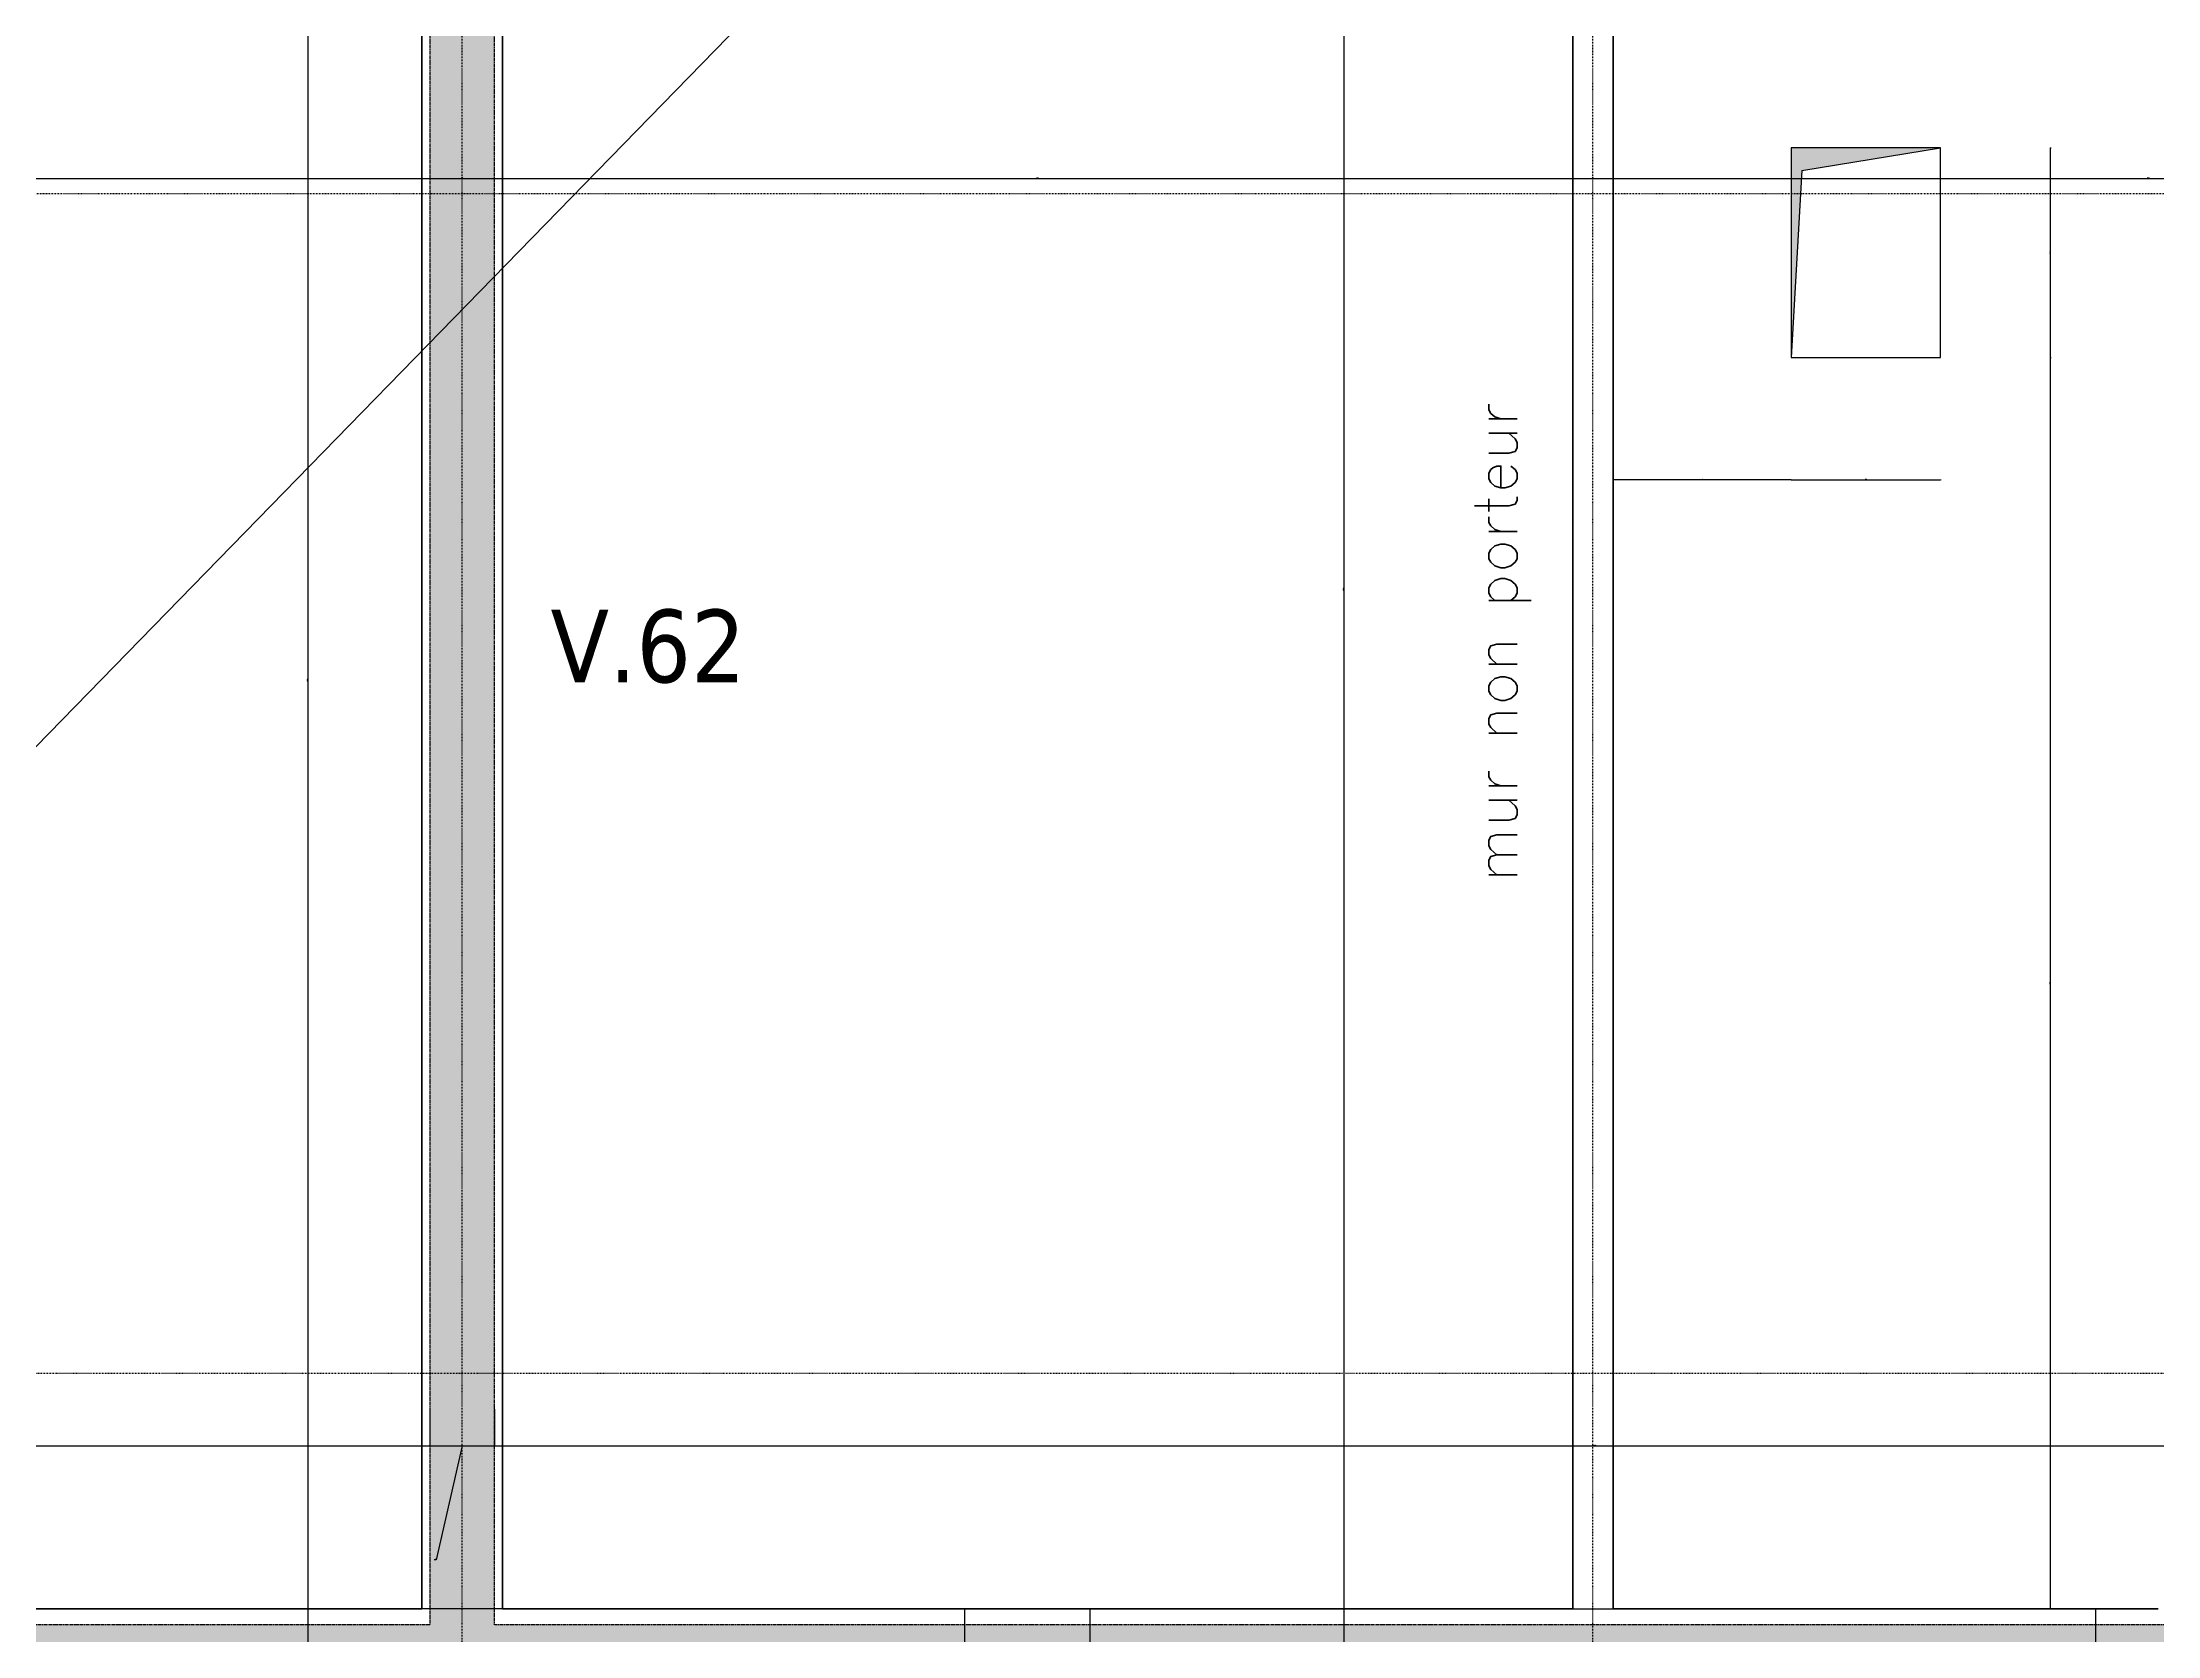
# Model space of a CAD drawing. Extents: x -12912 to 27386, y 1818 to 8189.
# Drawn here: x 534 to 1058, y 5901 to 6296 of the extents above; entities that cross this region are included whole.
import ezdxf

# ---------------------------------------------------------------- set-up
doc = ezdxf.new("R2010")
doc.units = 0
doc.header["$MEASUREMENT"] = 0
for name, pattern in [('CACHE2', [4.7625, 3.175, -1.5875]), ('GrDotted', [0.4, 0.1, -0.1, 0.1, -0.1]), ('GrFeatureAxis', [0.85, 0.25, -0.2, 0.1, -0.2, 0.1]), ('STRICHPUNKT2_S11', [0.9, 0.7, -0.1, 0, -0.1])]:
    doc.linetypes.add(name, pattern=pattern)
doc.layers.get('0').update_dxf_attribs({"linetype": 'CONTINUOUS'})
doc.layers.get('DEFPOINTS').update_dxf_attribs({"linetype": 'CONTINUOUS'})
for name, color, linetype in [('K_ENT_M_Building_Coffrage PH Sous sol', 7, 'CONTINUOUS'), ('préfa v', 2, 'CONTINUOUS'), ('STR_COTATION', 1, 'CONTINUOUS'), ('STR_RESV_DALLE', 11, 'CONTINUOUS'), ('STR_SURCH', 9, 'CACHE2'), ('STR_TXT', 102, 'CONTINUOUS'), ('STR_TXT_V', 102, 'CONTINUOUS')]:
    doc.layers.add(name, color=color, linetype=linetype)
for name, color, linetype, lineweight in [('STR_AXES', 4, 'STRICHPUNKT2_S11', 25), ('STR_dob_dalles', 130, 'CONTINUOUS', 35), ('STR_VOILES', 6, 'CONTINUOUS', 70)]:
    doc.layers.add(name, color=color, linetype=linetype, lineweight=lineweight)
doc.styles.add('EPAIS', font='TAHOMA.TTF')
doc.styles.add('GrAnnotations', font='simplex.shx', dxfattribs={"height": 0.15})
doc.styles.add('GrDimensions', font='simplex.shx')
doc.dimstyles.new('GrDimensions', dxfattribs={"dimtxt": 0.09, "dimasz": 0.05, "dimexe": 0.07, "dimexo": 0, "dimgap": 0.05, "dimtad": 1, "dimzin": 0, "dimdsep": 46, "dimtxsty": 'GrDimensions', "dimblk": 'ARCHTICK', "dimblk1": 'ARCHTICK', "dimblk2": 'ARCHTICK', "dimcen": 0.09, "dimadec": 0, "dimazin": 0, "dimtfac": 1, "dimtdec": 4, "dimtmove": 0, "dimatfit": 3, "dimldrblk": 'OPEN30', "dimfxl": 0, "dimtolj": 1, "dimtzin": 0, "dimarcsym": 0})
doc.dimstyles.new('nOVO', dxfattribs={"dimscale": 1.3, "dimtxt": 0.09, "dimasz": 0.05, "dimexe": 0.07, "dimexo": 0, "dimgap": 0.05, "dimtad": 1, "dimzin": 0, "dimdsep": 46, "dimtxsty": 'GrDimensions', "dimblk": 'ARCHTICK', "dimcen": 0.09, "dimadec": 0, "dimazin": 0, "dimtfac": 1, "dimtmove": 0, "dimatfit": 3, "dimldrblk": 'OPEN30', "dimfxl": 0, "dimtolj": 1, "dimtzin": 0, "dimarcsym": 0})
doc.dimstyles.new('Novo_MALKO', dxfattribs={"dimscale": 1.3, "dimtxt": 0.09, "dimasz": 0.05, "dimexe": 0.07, "dimexo": 0, "dimgap": 0.05, "dimtad": 1, "dimdec": 0, "dimlfac": 100, "dimzin": 0, "dimdsep": 46, "dimtxsty": 'GrDimensions', "dimblk": 'ARCHTICK', "dimcen": 0.09, "dimadec": 0, "dimazin": 0, "dimtfac": 1, "dimtdec": 0, "dimtmove": 0, "dimatfit": 3, "dimldrblk": 'OPEN30', "dimfxl": 0, "dimtolj": 1, "dimtzin": 0, "dimarcsym": 0})
pattern_1 = [(0, (5243.0074, 5883.9378), (1.190625, 2.38125), [0, -2.38125])]

# ---------------------------------------------------------------- blocks, each defined once
blk = doc.blocks.new('_ArchTick')
at = {"color": 0, "linetype": 'ByBlock', "const_width": 0.15}
blk.add_lwpolyline([(-0.5, -0.5), (0.5, 0.5)], dxfattribs=at)
blk = doc.blocks.new('*D98')
at = {"layer": 'DEFPOINTS', "color": 0, "linetype": 'Continuous'}
for p in [(318.41, 5957.33), (630.36, 5957.33), (630.36, 5948.23)]:
    blk.add_point(p, dxfattribs=at)
at = {"layer": 'STR_COTATION', "color": 0, "linetype": 'Continuous', "lineweight": -2}
for p, q in [((318.41, 5957.33), (318.41, 5948.14)), ((630.36, 5957.33), (630.36, 5948.14)), ((318.41, 5948.23), (630.36, 5948.23))]:
    blk.add_line(p, q, dxfattribs=at)
at = {"layer": 'STR_COTATION', "color": 0, "linetype": 'Continuous', "lineweight": -2, "xscale": 0.065, "yscale": 0.065, "zscale": 0.065, "rotation": 180}
blk.add_blockref('_ArchTick', (318.41, 5948.23), dxfattribs=at)
at = {"layer": 'STR_COTATION', "color": 0, "linetype": 'Continuous', "lineweight": -2, "xscale": 0.065, "yscale": 0.065, "zscale": 0.065}
blk.add_blockref('_ArchTick', (630.36, 5948.23), dxfattribs=at)
at = {"layer": 'STR_COTATION', "color": 0, "linetype": 'Continuous', "lineweight": -3, "insert": (474.38, 5948.36), "char_height": 0.117, "attachment_point": 5, "style": 'GrDimensions'}
blk.add_mtext('\\A1;311.95', dxfattribs=at)
blk = doc.blocks.new('_Open30')
at = {"color": 0, "linetype": 'ByBlock', "lineweight": -2}
for p, q in [((-1, 0.3), (0, 0)), ((0, 0), (-1, -0.3)), ((0, 0), (-1, 0))]:
    blk.add_line(p, q, dxfattribs=at)
blk = doc.blocks.new('*D99')
at = {"layer": 'DEFPOINTS', "color": 0, "linetype": 'Continuous'}
for p in [(630.36, 5957.33), (646.36, 5957.33), (646.36, 5948.23)]:
    blk.add_point(p, dxfattribs=at)
at = {"layer": 'STR_COTATION', "color": 0, "linetype": 'Continuous', "lineweight": -2}
for p, q in [((630.36, 5957.33), (630.36, 5948.14)), ((646.36, 5957.33), (646.36, 5948.14)), ((630.36, 5948.23), (646.36, 5948.23)), ((638.36, 5948.23), (631.92, 5920.03)), ((631.92, 5920.03), (631.4, 5920.03))]:
    blk.add_line(p, q, dxfattribs=at)
at = {"layer": 'STR_COTATION', "color": 0, "linetype": 'Continuous', "lineweight": -2, "xscale": 0.065, "yscale": 0.065, "zscale": 0.065, "rotation": 180}
blk.add_blockref('_ArchTick', (630.36, 5948.23), dxfattribs=at)
at = {"layer": 'STR_COTATION', "color": 0, "linetype": 'Continuous', "lineweight": -2, "xscale": 0.065, "yscale": 0.065, "zscale": 0.065}
blk.add_blockref('_ArchTick', (646.36, 5948.23), dxfattribs=at)
at = {"layer": 'STR_COTATION', "color": 0, "linetype": 'Continuous', "lineweight": -3, "insert": (631.66, 5920.16), "char_height": 0.117, "attachment_point": 5, "style": 'GrDimensions'}
blk.add_mtext('\\A1;1600', dxfattribs=at)
blk = doc.blocks.new('*D100')
at = {"layer": 'DEFPOINTS', "color": 0, "linetype": 'Continuous'}
for p in [(646.36, 5957.33), (1191.36, 5957.33), (1191.36, 5948.23)]:
    blk.add_point(p, dxfattribs=at)
at = {"layer": 'STR_COTATION', "color": 0, "linetype": 'Continuous', "lineweight": -2}
for p, q in [((646.36, 5957.33), (646.36, 5948.14)), ((1191.36, 5957.33), (1191.36, 5948.14)), ((646.36, 5948.23), (1191.36, 5948.23))]:
    blk.add_line(p, q, dxfattribs=at)
at = {"layer": 'STR_COTATION', "color": 0, "linetype": 'Continuous', "lineweight": -2, "xscale": 0.065, "yscale": 0.065, "zscale": 0.065, "rotation": 180}
blk.add_blockref('_ArchTick', (646.36, 5948.23), dxfattribs=at)
at = {"layer": 'STR_COTATION', "color": 0, "linetype": 'Continuous', "lineweight": -2, "xscale": 0.065, "yscale": 0.065, "zscale": 0.065}
blk.add_blockref('_ArchTick', (1191.36, 5948.23), dxfattribs=at)
at = {"layer": 'STR_COTATION', "color": 0, "linetype": 'Continuous', "lineweight": -3, "insert": (918.86, 5948.36), "char_height": 0.117, "attachment_point": 5, "style": 'GrDimensions'}
blk.add_mtext('\\A1;545.00', dxfattribs=at)
blk = doc.blocks.new('*D104')
at = {"layer": 'DEFPOINTS', "color": 0, "linetype": 'Continuous'}
for p in [(600.2, 5907.92), (627.92, 5907.92), (627.92, 5887.91)]:
    blk.add_point(p, dxfattribs=at)
at = {"layer": 'STR_COTATION', "color": 0, "linetype": 'Continuous', "lineweight": -2}
for p, q in [((627.92, 5907.92), (600.11, 5907.92)), ((600.2, 5887.91), (600.2, 5907.92)), ((627.92, 5887.91), (600.11, 5887.91))]:
    blk.add_line(p, q, dxfattribs=at)
at = {"layer": 'STR_COTATION', "color": 0, "linetype": 'Continuous', "lineweight": -2, "xscale": 0.065, "yscale": 0.065, "zscale": 0.065}
for p, rotation in [((600.2, 5907.92), 90), ((600.2, 5887.91), 270)]:
    blk.add_blockref('_ArchTick', p, dxfattribs=dict(at, rotation=rotation))
at = {"layer": 'STR_COTATION', "color": 0, "linetype": 'Continuous', "lineweight": -3, "insert": (600.08, 5897.92), "char_height": 0.117, "attachment_point": 5, "rotation": 90, "style": 'GrDimensions'}
blk.add_mtext('\\A1;2000', dxfattribs=at)
blk = doc.blocks.new('*D105')
at = {"layer": 'DEFPOINTS', "color": 0, "linetype": 'Continuous'}
for p in [(600.2, 6367.92), (628.36, 6367.92), (627.92, 5907.92)]:
    blk.add_point(p, dxfattribs=at)
at = {"layer": 'STR_COTATION', "color": 0, "linetype": 'Continuous', "lineweight": -2}
for p, q in [((628.36, 6367.92), (600.11, 6367.92)), ((600.2, 5907.92), (600.2, 6367.92)), ((627.92, 5907.92), (600.11, 5907.92))]:
    blk.add_line(p, q, dxfattribs=at)
at = {"layer": 'STR_COTATION', "color": 0, "linetype": 'Continuous', "lineweight": -2, "xscale": 0.065, "yscale": 0.065, "zscale": 0.065}
for p, rotation in [((600.2, 6367.92), 90), ((600.2, 5907.92), 270)]:
    blk.add_blockref('_ArchTick', p, dxfattribs=dict(at, rotation=rotation))
at = {"layer": 'STR_COTATION', "color": 0, "linetype": 'Continuous', "lineweight": -3, "insert": (600.08, 6137.92), "char_height": 0.117, "attachment_point": 5, "rotation": 90, "style": 'GrDimensions'}
blk.add_mtext('\\A1;460.00', dxfattribs=at)
blk = doc.blocks.new('*D110')
at = {"layer": 'DEFPOINTS', "color": 0, "linetype": 'Continuous'}
for p in [(298.41, 6289.3), (628.36, 6284.61), (628.36, 6262.16)]:
    blk.add_point(p, dxfattribs=at)
at = {"layer": 'STR_COTATION', "color": 0, "linetype": 'Continuous', "lineweight": -2}
for p, q in [((298.41, 6289.3), (298.41, 6262.07)), ((628.36, 6284.61), (628.36, 6262.07)), ((298.41, 6262.16), (628.36, 6262.16))]:
    blk.add_line(p, q, dxfattribs=at)
at = {"layer": 'STR_COTATION', "color": 0, "linetype": 'Continuous', "lineweight": -2, "xscale": 0.065, "yscale": 0.065, "zscale": 0.065, "rotation": 180}
blk.add_blockref('_ArchTick', (298.41, 6262.16), dxfattribs=at)
at = {"layer": 'STR_COTATION', "color": 0, "linetype": 'Continuous', "lineweight": -2, "xscale": 0.065, "yscale": 0.065, "zscale": 0.065}
blk.add_blockref('_ArchTick', (628.36, 6262.16), dxfattribs=at)
at = {"layer": 'STR_COTATION', "color": 0, "linetype": 'Continuous', "lineweight": -3, "insert": (463.38, 6262.28), "char_height": 0.117, "attachment_point": 5, "style": 'GrDimensions'}
blk.add_mtext('\\A1;329.95', dxfattribs=at)
blk = doc.blocks.new('*D111')
at = {"layer": 'DEFPOINTS', "color": 0, "linetype": 'Continuous'}
for p in [(628.36, 6284.61), (648.36, 6285.29), (648.36, 6262.16)]:
    blk.add_point(p, dxfattribs=at)
at = {"layer": 'STR_COTATION', "color": 0, "linetype": 'Continuous', "lineweight": -2}
for p, q in [((628.36, 6284.61), (628.36, 6262.07)), ((648.36, 6285.29), (648.36, 6262.07)), ((628.36, 6262.16), (648.36, 6262.16))]:
    blk.add_line(p, q, dxfattribs=at)
at = {"layer": 'STR_COTATION', "color": 0, "linetype": 'Continuous', "lineweight": -2, "xscale": 0.065, "yscale": 0.065, "zscale": 0.065, "rotation": 180}
blk.add_blockref('_ArchTick', (628.36, 6262.16), dxfattribs=at)
at = {"layer": 'STR_COTATION', "color": 0, "linetype": 'Continuous', "lineweight": -2, "xscale": 0.065, "yscale": 0.065, "zscale": 0.065}
blk.add_blockref('_ArchTick', (648.36, 6262.16), dxfattribs=at)
at = {"layer": 'STR_COTATION', "color": 0, "linetype": 'Continuous', "lineweight": -3, "insert": (638.36, 6262.28), "char_height": 0.117, "attachment_point": 5, "style": 'GrDimensions'}
blk.add_mtext('\\A1;2000', dxfattribs=at)
blk = doc.blocks.new('*D112')
at = {"layer": 'DEFPOINTS', "color": 0, "linetype": 'Continuous'}
for p in [(648.36, 6285.29), (913.36, 6281.05), (913.36, 6262.16)]:
    blk.add_point(p, dxfattribs=at)
at = {"layer": 'STR_COTATION', "color": 0, "linetype": 'Continuous', "lineweight": -2}
for p, q in [((648.36, 6285.29), (648.36, 6262.07)), ((913.36, 6281.05), (913.36, 6262.07)), ((648.36, 6262.16), (913.36, 6262.16))]:
    blk.add_line(p, q, dxfattribs=at)
at = {"layer": 'STR_COTATION', "color": 0, "linetype": 'Continuous', "lineweight": -2, "xscale": 0.065, "yscale": 0.065, "zscale": 0.065, "rotation": 180}
blk.add_blockref('_ArchTick', (648.36, 6262.16), dxfattribs=at)
at = {"layer": 'STR_COTATION', "color": 0, "linetype": 'Continuous', "lineweight": -2, "xscale": 0.065, "yscale": 0.065, "zscale": 0.065}
blk.add_blockref('_ArchTick', (913.36, 6262.16), dxfattribs=at)
at = {"layer": 'STR_COTATION', "color": 0, "linetype": 'Continuous', "lineweight": -3, "insert": (780.86, 6262.28), "char_height": 0.117, "attachment_point": 5, "style": 'GrDimensions'}
blk.add_mtext('\\A1;265.00', dxfattribs=at)
blk = doc.blocks.new('*D113')
at = {"layer": 'DEFPOINTS', "color": 0, "linetype": 'Continuous'}
for p in [(913.36, 6281.05), (923.36, 6281.92), (923.36, 6262.16)]:
    blk.add_point(p, dxfattribs=at)
at = {"layer": 'STR_COTATION', "color": 0, "linetype": 'Continuous', "lineweight": -2}
for p, q in [((913.36, 6281.05), (913.36, 6262.07)), ((923.36, 6281.92), (923.36, 6262.07)), ((913.36, 6262.16), (923.36, 6262.16))]:
    blk.add_line(p, q, dxfattribs=at)
at = {"layer": 'STR_COTATION', "color": 0, "linetype": 'Continuous', "lineweight": -2, "xscale": 0.065, "yscale": 0.065, "zscale": 0.065, "rotation": 180}
blk.add_blockref('_ArchTick', (913.36, 6262.16), dxfattribs=at)
at = {"layer": 'STR_COTATION', "color": 0, "linetype": 'Continuous', "lineweight": -2, "xscale": 0.065, "yscale": 0.065, "zscale": 0.065}
blk.add_blockref('_ArchTick', (923.36, 6262.16), dxfattribs=at)
at = {"layer": 'STR_COTATION', "color": 0, "linetype": 'Continuous', "lineweight": -3, "insert": (918.36, 6262.28), "char_height": 0.117, "attachment_point": 5, "style": 'GrDimensions'}
blk.add_mtext('\\A1;1000', dxfattribs=at)
blk = doc.blocks.new('*D114')
at = {"layer": 'DEFPOINTS', "color": 0, "linetype": 'Continuous'}
for p in [(923.36, 6281.92), (1188.36, 6274.5), (1188.36, 6262.16)]:
    blk.add_point(p, dxfattribs=at)
at = {"layer": 'STR_COTATION', "color": 0, "linetype": 'Continuous', "lineweight": -2}
for p, q in [((923.36, 6281.92), (923.36, 6262.07)), ((1188.36, 6274.5), (1188.36, 6262.07)), ((923.36, 6262.16), (1188.36, 6262.16))]:
    blk.add_line(p, q, dxfattribs=at)
at = {"layer": 'STR_COTATION', "color": 0, "linetype": 'Continuous', "lineweight": -2, "xscale": 0.065, "yscale": 0.065, "zscale": 0.065, "rotation": 180}
blk.add_blockref('_ArchTick', (923.36, 6262.16), dxfattribs=at)
at = {"layer": 'STR_COTATION', "color": 0, "linetype": 'Continuous', "lineweight": -2, "xscale": 0.065, "yscale": 0.065, "zscale": 0.065}
blk.add_blockref('_ArchTick', (1188.36, 6262.16), dxfattribs=at)
at = {"layer": 'STR_COTATION', "color": 0, "linetype": 'Continuous', "lineweight": -3, "insert": (1055.86, 6262.28), "char_height": 0.117, "attachment_point": 5, "style": 'GrDimensions'}
blk.add_mtext('\\A1;265.00', dxfattribs=at)
blk = doc.blocks.new('*D322')
at = {"layer": 'DEFPOINTS', "color": 0, "linetype": 'Continuous'}
for p in [(856.74, 5907.92), (863.12, 5907.92), (863.12, 5887.91)]:
    blk.add_point(p, dxfattribs=at)
at = {"layer": 'STR_COTATION', "color": 0, "linetype": 'Continuous', "lineweight": -2}
for p, q in [((863.12, 5907.92), (856.65, 5907.92)), ((856.74, 5887.91), (856.74, 5907.92)), ((863.12, 5887.91), (856.65, 5887.91))]:
    blk.add_line(p, q, dxfattribs=at)
at = {"layer": 'STR_COTATION', "color": 0, "linetype": 'Continuous', "lineweight": -2, "xscale": 0.065, "yscale": 0.065, "zscale": 0.065}
for p, rotation in [((856.74, 5907.92), 90), ((856.74, 5887.91), 270)]:
    blk.add_blockref('_ArchTick', p, dxfattribs=dict(at, rotation=rotation))
at = {"layer": 'STR_COTATION', "color": 0, "linetype": 'Continuous', "lineweight": -3, "insert": (856.61, 5897.92), "char_height": 0.117, "attachment_point": 5, "rotation": 90, "style": 'GrDimensions'}
blk.add_mtext('\\A1;2000', dxfattribs=at)
blk = doc.blocks.new('*D323')
at = {"layer": 'DEFPOINTS', "color": 0, "linetype": 'Continuous'}
for p in [(856.74, 6412.92), (866.61, 6412.92), (863.12, 5907.92)]:
    blk.add_point(p, dxfattribs=at)
at = {"layer": 'STR_COTATION', "color": 0, "linetype": 'Continuous', "lineweight": -2}
for p, q in [((866.61, 6412.92), (856.65, 6412.92)), ((856.74, 5907.92), (856.74, 6412.92)), ((863.12, 5907.92), (856.65, 5907.92))]:
    blk.add_line(p, q, dxfattribs=at)
at = {"layer": 'STR_COTATION', "color": 0, "linetype": 'Continuous', "lineweight": -2, "xscale": 0.065, "yscale": 0.065, "zscale": 0.065}
for p, rotation in [((856.74, 6412.92), 90), ((856.74, 5907.92), 270)]:
    blk.add_blockref('_ArchTick', p, dxfattribs=dict(at, rotation=rotation))
at = {"layer": 'STR_COTATION', "color": 0, "linetype": 'Continuous', "lineweight": -3, "insert": (856.61, 6160.42), "char_height": 0.117, "attachment_point": 5, "rotation": 90, "style": 'GrDimensions'}
blk.add_mtext('\\A1;505.00', dxfattribs=at)
blk = doc.blocks.new('*D657')
at = {"layer": 'DEFPOINTS', "color": 0, "ltscale": 4.5}
for p in [(967.46, 6217.8), (923.36, 6212.82), (923.36, 6187.54)]:
    blk.add_point(p, dxfattribs=at)
at = {"layer": 'STR_COTATION', "color": 0, "lineweight": -2, "ltscale": 4.5}
for p, q in [((923.36, 6187.63), (923.36, 6187.45)), ((967.46, 6187.54), (923.36, 6187.54)), ((967.46, 6187.63), (967.46, 6187.45))]:
    blk.add_line(p, q, dxfattribs=at)
at = {"layer": 'STR_COTATION', "color": 0, "lineweight": -2, "ltscale": 4.5, "xscale": 0.065, "yscale": 0.065, "zscale": 0.065, "rotation": 180}
blk.add_blockref('_ArchTick', (923.36, 6187.54), dxfattribs=at)
at = {"layer": 'STR_COTATION', "color": 0, "lineweight": -2, "ltscale": 4.5, "xscale": 0.065, "yscale": 0.065, "zscale": 0.065}
blk.add_blockref('_ArchTick', (967.46, 6187.54), dxfattribs=at)
at = {"layer": 'STR_COTATION', "color": 0, "ltscale": 4.5, "insert": (945.41, 6187.66), "char_height": 0.117, "attachment_point": 5, "style": 'GrDimensions'}
blk.add_mtext('\\A1;4410', dxfattribs=at)
blk = doc.blocks.new('*D658')
at = {"layer": 'DEFPOINTS', "color": 0, "ltscale": 4.5}
for p in [(967.46, 6217.8), (1004.46, 6217.8), (1004.46, 6187.54)]:
    blk.add_point(p, dxfattribs=at)
at = {"layer": 'STR_COTATION', "color": 0, "lineweight": -2, "ltscale": 4.5}
for p, q in [((967.46, 6187.63), (967.46, 6187.45)), ((967.46, 6187.54), (1004.46, 6187.54)), ((1004.46, 6187.63), (1004.46, 6187.45))]:
    blk.add_line(p, q, dxfattribs=at)
at = {"layer": 'STR_COTATION', "color": 0, "lineweight": -2, "ltscale": 4.5, "xscale": 0.065, "yscale": 0.065, "zscale": 0.065, "rotation": 180}
blk.add_blockref('_ArchTick', (967.46, 6187.54), dxfattribs=at)
at = {"layer": 'STR_COTATION', "color": 0, "lineweight": -2, "ltscale": 4.5, "xscale": 0.065, "yscale": 0.065, "zscale": 0.065}
blk.add_blockref('_ArchTick', (1004.46, 6187.54), dxfattribs=at)
at = {"layer": 'STR_COTATION', "color": 0, "ltscale": 4.5, "insert": (985.96, 6187.66), "char_height": 0.117, "attachment_point": 5, "style": 'GrDimensions'}
blk.add_mtext('\\A1;3700', dxfattribs=at)
blk = doc.blocks.new('*D659')
at = {"layer": 'DEFPOINTS', "color": 0, "ltscale": 4.5}
for p in [(1004.46, 6217.8), (1031.72, 6217.8), (923.36, 5907.92)]:
    blk.add_point(p, dxfattribs=at)
at = {"layer": 'STR_COTATION', "color": 0, "lineweight": -2, "ltscale": 4.5}
for p, q in [((1031.63, 6217.8), (1031.81, 6217.8)), ((1031.72, 5907.92), (1031.72, 6217.8)), ((1031.63, 5907.92), (1031.81, 5907.92))]:
    blk.add_line(p, q, dxfattribs=at)
at = {"layer": 'STR_COTATION', "color": 0, "lineweight": -2, "ltscale": 4.5, "xscale": 0.065, "yscale": 0.065, "zscale": 0.065}
for p, rotation in [((1031.72, 6217.8), 90), ((1031.72, 5907.92), 270)]:
    blk.add_blockref('_ArchTick', p, dxfattribs=dict(at, rotation=rotation))
at = {"layer": 'STR_COTATION', "color": 0, "ltscale": 4.5, "insert": (1031.6, 6062.86), "char_height": 0.117, "attachment_point": 5, "rotation": 90, "style": 'GrDimensions'}
blk.add_mtext('\\A1;309.88', dxfattribs=at)
blk = doc.blocks.new('*D660')
at = {"layer": 'DEFPOINTS', "color": 0, "ltscale": 4.5}
for p in [(1004.46, 6269.8), (1031.72, 6269.8), (1004.46, 6217.8)]:
    blk.add_point(p, dxfattribs=at)
at = {"layer": 'STR_COTATION', "color": 0, "lineweight": -2, "ltscale": 4.5}
for p, q in [((1031.63, 6269.8), (1031.81, 6269.8)), ((1031.72, 6217.8), (1031.72, 6269.8)), ((1031.63, 6217.8), (1031.81, 6217.8))]:
    blk.add_line(p, q, dxfattribs=at)
at = {"layer": 'STR_COTATION', "color": 0, "lineweight": -2, "ltscale": 4.5, "xscale": 0.065, "yscale": 0.065, "zscale": 0.065}
for p, rotation in [((1031.72, 6269.8), 90), ((1031.72, 6217.8), 270)]:
    blk.add_blockref('_ArchTick', p, dxfattribs=dict(at, rotation=rotation))
at = {"layer": 'STR_COTATION', "color": 0, "ltscale": 4.5, "insert": (1031.6, 6243.8), "char_height": 0.117, "attachment_point": 5, "rotation": 90, "style": 'GrDimensions'}
blk.add_mtext('\\A1;5200', dxfattribs=at)

msp = doc.modelspace()

# ---------------------------------------------------------------- hatches: boundary and pattern name
at = {"layer": 'STR_SURCH', "linetype": 'Continuous'}
h = msp.add_hatch(dxfattribs=at)
h.set_pattern_fill('DOTS', color=256, scale=1.5, style=0)
h.set_pattern_definition(pattern_1)
h.paths.add_polyline_path([(630.36, 6398.588), (630.36, 5896.494), (646.36, 5896.494), (646.36, 6398.588)])
h = msp.add_hatch(dxfattribs=at)
h.set_pattern_fill('DOTS', color=256, scale=1.5, style=0)
h.set_pattern_definition(pattern_1)
h.paths.add_polyline_path([(630.382, 5903.914), (309.364, 5903.914), (309.364, 5887.914), (646.351, 5887.914)])
h = msp.add_hatch(dxfattribs=at)
h.set_pattern_fill('DOTS', color=256, scale=1.5, style=0)
h.set_pattern_definition(pattern_1)
h.paths.add_polyline_path([(1191.36, 5903.914), (630.382, 5903.914), (646.351, 5887.914), (1207.36, 5887.914)])

# ---------------------------------------------------------------- linework, layer by layer
at = {"layer": 'K_ENT_M_Building_Coffrage PH Sous sol', "color": 7, "linetype": 'GrFeatureAxis'}
for points in [[(-1174.64, 6258.483), (7646.442, 6258.483)], [(-115.376, 5966.258), (3609.113, 5966.258)]]:
    msp.add_lwpolyline(points, dxfattribs=at)
at = {"layer": 'préfa v'}
for points in [[(513.86, 5907.914), (513.86, 5893.914), (498.86, 5893.914), (498.86, 5887.914), (777.86, 5887.914), (777.86, 5893.914), (762.86, 5893.914), (762.86, 5907.914)], [(1042.86, 5907.914), (1042.86, 5893.914), (1057.86, 5893.914), (1057.86, 5887.914), (778.86, 5887.914), (778.86, 5893.914), (793.86, 5893.914), (793.86, 5907.914)]]:
    msp.add_lwpolyline(points, close=True, dxfattribs=at)
at = {"layer": 'STR_AXES', "linetype": 'GrFeatureAxis'}
for p, q in [((638.36, 5622.963), (638.36, 8022.963)), ((918.36, 5622.963), (918.36, 8022.963))]:
    msp.add_line(p, q, dxfattribs=at)
at = {"layer": 'STR_dob_dalles', "linetype": 'Continuous', "lineweight": 35}
msp.add_line((318.408, 5901.547), (956.151, 6555.642), dxfattribs=at)
at = {"layer": 'STR_RESV_DALLE', "linetype": 'Continuous'}
for p, q in [((967.457, 6269.797), (967.457, 6217.797)), ((1004.457, 6269.797), (967.457, 6269.797)), ((1004.457, 6269.797), (967.457, 6269.797)), ((967.457, 6269.797), (967.457, 6217.797)), ((1004.457, 6269.797), (967.457, 6269.797)), ((967.457, 6269.797), (967.457, 6217.797)), ((970.066, 6264.142), (1004.457, 6269.797)), ((970.066, 6264.142), (1004.457, 6269.797)), ((1004.457, 6217.797), (1004.457, 6269.797)), ((1004.457, 6217.797), (1004.457, 6269.797)), ((1004.457, 6217.797), (1004.457, 6269.797)), ((970.066, 6264.142), (967.457, 6217.797)), ((970.066, 6264.142), (967.457, 6217.797)), ((967.457, 6217.797), (1004.457, 6217.797)), ((967.457, 6217.797), (1004.457, 6217.797)), ((967.457, 6217.797), (1004.457, 6217.797))]:
    msp.add_line(p, q, dxfattribs=at)
for points in [[(967.457, 6217.797), (970.066, 6264.142), (967.457, 6269.797)], [(967.457, 6269.797), (967.457, 6269.797), (970.066, 6264.142), (1004.457, 6269.797)], [(967.457, 6217.797), (970.066, 6264.142), (967.457, 6269.797)], [(967.457, 6269.797), (967.457, 6269.797), (970.066, 6264.142), (1004.457, 6269.797)]]:
    msp.add_solid(points, dxfattribs=at)
at = {"layer": 'STR_SURCH', "linetype": 'GrDotted'}
for p, q in [((630.36, 6367.916), (630.36, 5903.914)), ((646.36, 5903.914), (646.36, 6367.916)), ((630.36, 5903.914), (318.408, 5903.914)), ((1191.36, 5903.914), (646.36, 5903.914))]:
    msp.add_line(p, q, dxfattribs=at)
at = {"layer": 'STR_SURCH', "linetype": 'GrDotted', "ltscale": 0.25}
msp.add_line((913.36, 5907.916), (923.36, 5907.916), dxfattribs=at)
at = {"layer": 'STR_VOILES', "linetype": 'Continuous'}
for p, q in [((913.36, 5907.916), (913.36, 6412.916)), ((923.36, 6412.916), (923.36, 5907.916)), ((628.358, 5907.916), (628.36, 6367.916)), ((648.362, 6367.916), (648.361, 5907.916)), ((498.36, 5907.916), (628.358, 5907.916)), ((648.361, 5907.916), (778.36, 5907.916)), ((778.36, 5907.916), (913.36, 5907.916)), ((923.36, 5907.916), (1058.36, 5907.916))]:
    msp.add_line(p, q, dxfattribs=at)

# ---------------------------------------------------------------- texts
at = {"layer": 'STR_TXT', "linetype": 'Continuous', "lineweight": -3, "insert": (889.084, 6087.906), "char_height": 10.5, "attachment_point": 1, "rotation": 90, "style": 'GrAnnotations'}
msp.add_mtext('mur non porteur', dxfattribs=at)
at = {"layer": 'STR_TXT_V', "ltscale": 4.5, "style": 'EPAIS'}
msp.add_text('V.62', height=18, dxfattribs=at).set_placement((660.241, 6137.39))

# ---------------------------------------------------------------- dimensions: what is measured, and where the dimension line sits
at = {"layer": 'STR_COTATION', "linetype": 'Continuous', "lineweight": -3}
for base, p1, p2, override, picture, middle in [((856.736, 6412.916), (863.122, 5907.916), (866.606, 6412.916), {"dimscale": 1.3, "dimtmove": 1}, '*D323', (856.613, 6160.416)), ((600.2, 6367.916), (627.92, 5907.916), (628.361, 6367.916), {"dimscale": 1.3, "dimtmove": 1}, '*D105', (600.076, 6137.916)), ((600.2, 5907.916), (627.92, 5887.914), (627.92, 5907.916), {"dimscale": 1.3, "dimdec": 0, "dimlfac": 100, "dimzin": 0}, '*D104', (600.076, 5897.915)), ((856.736, 5907.916), (863.122, 5887.914), (863.122, 5907.916), {"dimscale": 1.3, "dimtxt": 0.09, "dimasz": 0.05, "dimexe": 0.07, "dimexo": 0, "dimgap": 0.05, "dimtad": 1, "dimjust": 0, "dimtih": 0, "dimtoh": 0, "dimdec": 0, "dimlfac": 100, "dimrnd": 0, "dimzin": 0, "dimdsep": 46, "dimlunit": 2, "dimpost": '', "dimtxsty": 'GrDimensions', "dimblk": 'ArchTick', "dimblk1": 'ArchTick', "dimblk2": 'ArchTick', "dimsah": 0, "dimtsz": 0, "dimcen": 0.09, "dimdle": 0, "dimse1": 0, "dimse2": 0, "dimsd1": 0, "dimsd2": 0, "dimclrd": 0, "dimclre": 0, "dimclrt": 0, "dimaunit": 0, "dimadec": 0, "dimazin": 0, "dimtol": 0, "dimlim": 0, "dimtp": 0, "dimtm": 0, "dimtfac": 1, "dimtdec": 4, "dimtix": 0, "dimtofl": 1, "dimtmove": 1, "dimatfit": 3, "dimldrblk": 'Open30', "dimtvp": 0, "dimfrac": 0, "dimtolj": 1, "dimtzin": 0, "dimlwd": 65534, "dimlwe": 65534}, '*D322', (856.613, 5897.915))]:
    dim = msp.add_linear_dim(base=base, p1=p1, p2=p2, angle=90, dimstyle='GrDimensions', override=override, dxfattribs=at)
    dim.commit()
    dim.dimension.update_dxf_attribs({"geometry": picture, "text_midpoint": middle})
for base, p1, p2, override, picture, middle in [((628.359, 6262.156), (298.41, 6289.301), (628.359, 6284.613), {"dimscale": 1.3, "dimtmove": 1}, '*D110', (463.384, 6262.28)), ((648.362, 6262.156), (628.359, 6284.613), (648.362, 6285.29), {"dimscale": 1.3, "dimdec": 0, "dimlfac": 100, "dimzin": 0, "dimtmove": 1}, '*D111', (638.361, 6262.28)), ((913.36, 6262.156), (648.362, 6285.29), (913.36, 6281.052), {"dimscale": 1.3, "dimtmove": 1}, '*D112', (780.861, 6262.28)), ((923.36, 6262.156), (913.36, 6281.052), (923.36, 6281.918), {"dimscale": 1.3, "dimdec": 0, "dimlfac": 100, "dimzin": 0, "dimtmove": 1}, '*D113', (918.36, 6262.28)), ((1188.359, 6262.156), (923.36, 6281.918), (1188.359, 6274.498), {"dimscale": 1.3, "dimtmove": 1}, '*D114', (1055.859, 6262.28)), ((630.36, 5948.233), (318.408, 5957.333), (630.36, 5957.333), {"dimscale": 1.3, "dimtmove": 1}, '*D98', (474.384, 5948.357)), ((1191.36, 5948.233), (646.36, 5957.333), (1191.36, 5957.333), {"dimscale": 1.3, "dimtmove": 1}, '*D100', (918.86, 5948.357))]:
    dim = msp.add_linear_dim(base=base, p1=p1, p2=p2, dimstyle='GrDimensions', override=override, dxfattribs=at)
    dim.commit()
    dim.dimension.update_dxf_attribs({"geometry": picture, "text_midpoint": middle})
at = {"layer": 'STR_COTATION', "ltscale": 4.5}
dim = msp.add_linear_dim(base=(1031.722, 6269.797), p1=(1004.457, 6217.797), p2=(1004.457, 6269.797), angle=90, dimstyle='Novo_MALKO', override={"dimtmove": 1}, dxfattribs=at)
dim.commit()
dim.dimension.update_dxf_attribs({"geometry": '*D660', "text_midpoint": (1031.598, 6243.797)})
for base, p2, picture, middle in [((923.36, 6187.541), (923.36, 6212.817), '*D657', (945.408, 6187.665)), ((1004.457, 6187.541), (1004.457, 6217.797), '*D658', (985.957, 6187.665))]:
    dim = msp.add_linear_dim(base=base, p1=(967.457, 6217.797), p2=p2, dimstyle='Novo_MALKO', dxfattribs=at)
    dim.commit()
    dim.dimension.update_dxf_attribs({"geometry": picture, "text_midpoint": middle})
dim = msp.add_linear_dim(base=(1031.722, 6217.797), p1=(923.36, 5907.916), p2=(1004.457, 6217.797), angle=90, dimstyle='nOVO', dxfattribs=at)
dim.commit()
dim.dimension.update_dxf_attribs({"geometry": '*D659', "text_midpoint": (1031.598, 6062.857)})
at = {"layer": 'STR_COTATION', "linetype": 'Continuous', "lineweight": -3}
dim = msp.add_linear_dim(base=(646.36, 5948.233), p1=(630.36, 5957.333), p2=(646.36, 5957.333), dimstyle='GrDimensions', override={"dimscale": 1.3, "dimtxt": 0.09, "dimasz": 0.05, "dimexe": 0.07, "dimexo": 0, "dimgap": 0.05, "dimtad": 1, "dimjust": 0, "dimtih": 0, "dimtoh": 0, "dimdec": 0, "dimlfac": 100, "dimrnd": 0, "dimzin": 0, "dimdsep": 46, "dimlunit": 2, "dimpost": '', "dimtxsty": 'GrDimensions', "dimblk": 'ArchTick', "dimblk1": 'ArchTick', "dimblk2": 'ArchTick', "dimsah": 0, "dimtsz": 0, "dimcen": 0.09, "dimdle": 0, "dimse1": 0, "dimse2": 0, "dimsd1": 0, "dimsd2": 0, "dimclrd": 0, "dimclre": 0, "dimclrt": 0, "dimaunit": 0, "dimadec": 0, "dimazin": 0, "dimtol": 0, "dimlim": 0, "dimtp": 0, "dimtm": 0, "dimtfac": 1, "dimtdec": 4, "dimtix": 0, "dimtofl": 1, "dimtmove": 1, "dimatfit": 3, "dimldrblk": 'Open30', "dimtvp": 0, "dimfrac": 0, "dimtolj": 1, "dimtzin": 0, "dimlwd": 65534, "dimlwe": 65534}, dxfattribs=at)
dim.commit()
dim.dimension.update_dxf_attribs({"geometry": '*D99', "text_midpoint": (631.86, 5920.033), "dimtype": 160})

doc.saveas('drawing.dxf')
